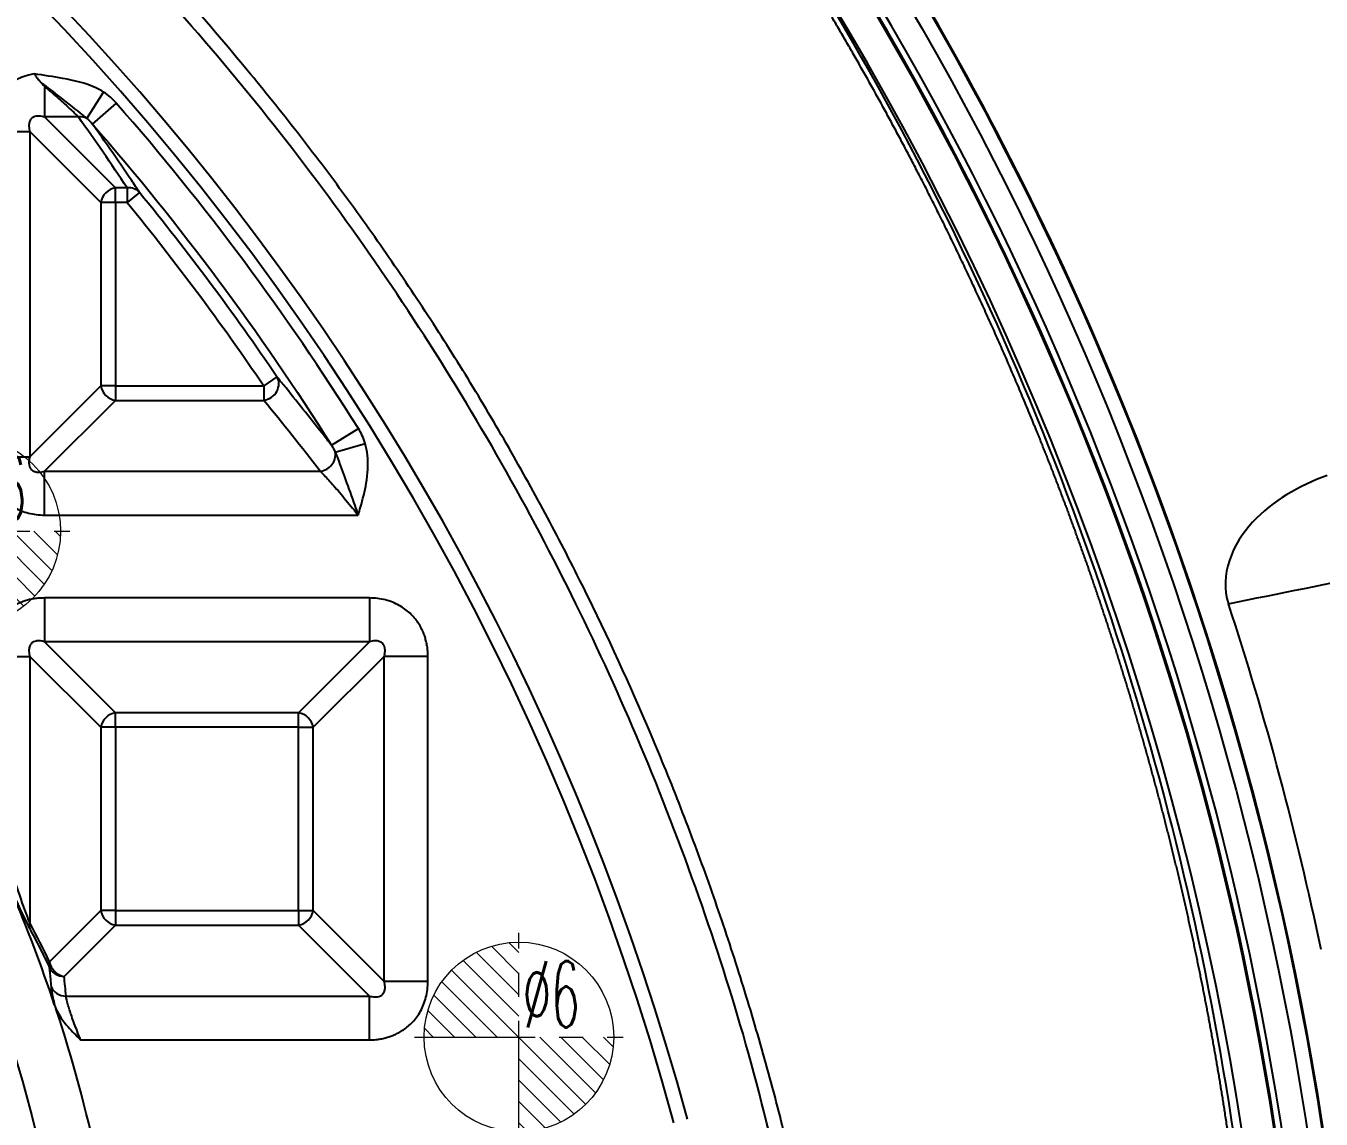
# Model space of a CAD drawing. Header units: millimetres. Extents: x 2595 to 3308, y 1499 to 1823.
# Drawn here: x 3206.41 to 3247.38, y 1684.9 to 1719.47 of the extents above; entities that cross this region are included whole.
import ezdxf
from ezdxf.lldxf.tags import DXFTag

# ---------------------------------------------------------------- set-up
doc = ezdxf.new("R2010")
doc.units = ezdxf.units.MM
doc.linetypes.add('CENTER', pattern=[2, 1.25, -0.25, 0.25, -0.25])
doc.layers.add('5', color=7, linetype='Continuous', true_color=0xffffff)
doc.layers.add('epin', color=13, linetype='Continuous', lineweight=9)
doc.styles.add('TXT05', font='txt.shx', dxfattribs={"width": 0.5, "bigfont": 'gbcbig.shx'})
tags = doc.linetypes.add('DASHED', pattern=[25.72, 12.86, -12.86]).pattern_tags.tags
tags[6:7] = [DXFTag(74, 4), DXFTag(75, 0), DXFTag(340, '0'), DXFTag(46, 0.0), DXFTag(50, 0.0), DXFTag(44, 0.0), DXFTag(45, 0.0)]
tags[4:5] = [DXFTag(74, 4), DXFTag(75, 0), DXFTag(340, '0'), DXFTag(46, 0.0), DXFTag(50, 0.0), DXFTag(44, 0.0), DXFTag(45, 0.0)]

# ---------------------------------------------------------------- blocks, each defined once
blk = doc.blocks.new('epin_ejp_6')
at = {"layer": 'epin'}
h = blk.add_hatch(dxfattribs=at)
h.set_pattern_fill('_ANSI31', color=123, scale=0.15, angle=90, style=0)
h.set_pattern_definition([(135, (-2656.51364, 153.2396), (-0.336759605, -0.336759605), [])])
h.paths.add_polyline_path([(0, 3, 0.414214), (-3, 0), (0, 0)])
h.paths.add_polyline_path([(3, 0), (0, 0), (0, -3, 0.414214)])
at = {"layer": 'epin', "color": 1, "linetype": 'CENTER', "ltscale": 3.048}
for p, q in [((0, -3.3), (0, 3.3)), ((-3.3, 0), (3.3, 0))]:
    blk.add_line(p, q, dxfattribs=at)
at = {"layer": 'epin'}
blk.add_circle((0, 0), 3, dxfattribs=at)
at = {"layer": 'epin', "color": 6, "style": 'TXT05', "width": 0.5}
blk.add_text('%%c6', height=2.1, dxfattribs=at).set_placement((0.12, 0.3))

msp = doc.modelspace()

# ---------------------------------------------------------------- linework, layer by layer
at = {"layer": '5', "color": 7, "linetype": 'Continuous'}
for p, q in [((3206.994, 1717.561), (3206.994, 1716.594)), ((3208.334, 1716.548), (3208.866, 1717.38)), ((3208.512, 1716.371), (3209.268, 1717.033)), ((3206.994, 1716.594), (3209.237, 1714.351)), ((3208.068, 1716.594), (3206.994, 1716.594)), ((3206.532, 1716.132), (3206.532, 1705.85)), ((3206.532, 1716.132), (3208.775, 1713.889)), ((3209.611, 1714.351), (3209.237, 1714.351)), ((3209.237, 1713.889), (3209.237, 1714.351)), ((3209.611, 1714.351), (3209.611, 1713.889)), ((3209.999, 1714.207), (3209.611, 1713.889)), ((3209.237, 1713.889), (3208.775, 1713.889)), ((3208.775, 1713.889), (3208.775, 1708.094)), ((3209.237, 1713.889), (3209.237, 1708.094)), ((3209.611, 1713.889), (3209.237, 1713.889)), ((3206.532, 1705.85), (3208.775, 1708.094)), ((3209.237, 1708.094), (3208.775, 1708.094)), ((3209.237, 1708.094), (3213.93, 1708.094)), ((3209.237, 1708.094), (3209.237, 1707.631)), ((3214.346, 1708.375), (3213.93, 1708.094)), ((3213.93, 1708.094), (3213.93, 1707.631)), ((3206.994, 1705.388), (3209.237, 1707.631)), ((3209.237, 1707.631), (3213.93, 1707.631)), ((3216.073, 1706.209), (3216.923, 1706.743)), ((3216.191, 1705.989), (3217.139, 1706.266)), ((3205.145, 1705.85), (3206.532, 1705.85)), ((3206.994, 1705.388), (3215.718, 1705.388)), ((3206.994, 1704.002), (3216.914, 1704.002)), ((3206.994, 1701.381), (3206.994, 1699.995)), ((3217.276, 1701.381), (3206.994, 1701.381)), ((3206.994, 1699.995), (3209.237, 1697.752)), ((3217.276, 1699.995), (3206.994, 1699.995)), ((3217.276, 1699.995), (3215.032, 1697.752)), ((3206.532, 1699.533), (3208.775, 1697.29)), ((3206.532, 1699.533), (3206.532, 1691.104)), ((3217.738, 1699.533), (3215.494, 1697.29)), ((3219.124, 1699.533), (3217.738, 1699.533)), ((3217.738, 1689.251), (3217.738, 1699.533)), ((3219.124, 1689.251), (3219.124, 1699.533)), ((3215.032, 1697.752), (3209.237, 1697.752)), ((3209.237, 1697.29), (3209.237, 1697.752)), ((3215.032, 1697.29), (3215.032, 1697.752)), ((3209.237, 1697.29), (3208.775, 1697.29)), ((3208.775, 1697.29), (3208.775, 1691.495)), ((3215.032, 1697.29), (3209.237, 1697.29)), ((3209.237, 1697.29), (3209.237, 1691.495)), ((3215.032, 1691.495), (3215.032, 1697.29)), ((3215.032, 1697.29), (3215.494, 1697.29)), ((3215.494, 1691.495), (3215.494, 1697.29)), ((3207.156, 1689.876), (3208.775, 1691.495)), ((3209.237, 1691.495), (3208.775, 1691.495)), ((3209.237, 1691.495), (3209.237, 1691.032)), ((3209.237, 1691.495), (3215.032, 1691.495)), ((3215.032, 1691.495), (3215.032, 1691.032)), ((3215.032, 1691.495), (3215.494, 1691.495)), ((3217.738, 1689.251), (3215.494, 1691.495)), ((3207.618, 1689.413), (3209.237, 1691.032)), ((3209.237, 1691.032), (3215.032, 1691.032)), ((3217.276, 1688.789), (3215.032, 1691.032)), ((3207.676, 1688.789), (3217.276, 1688.789)), ((3217.276, 1687.403), (3217.276, 1688.789)), ((3208.139, 1687.403), (3217.276, 1687.403))]:
    msp.add_line(p, q, dxfattribs=at)
at = {"layer": '5', "color": 7, "linetype": 'Continuous', "extrusion": (0, 0, -1)}
for centre, radius, start, end in [((-3148.002, 1669.494), 100.07, 313.95835, 233.17746), ((-3148.002, 1669.494), 99.038, 101.06, 232.89885), ((-3162.086, 1673.518), 45.957, 90, 180), ((-3148.002, 1663.458), 80.382, 138.83127, 147.8694), ((-3148.002, 1663.458), 79.617, 140.69718, 145.90033)]:
    msp.add_arc(centre, radius, start, end, dxfattribs=at)
at = {"layer": '5', "color": 7, "linetype": 'DASHED'}
for radius, start, end in [(100.573, 306.62661, 226.18317), (100.572, 306.62578, 226.19708)]:
    msp.add_arc((3148.002, 1669.494), radius, start, end, dxfattribs=at)
at = {"layer": '5', "color": 7, "linetype": 'Continuous'}
for centre, radius, start, end in [((3148.002, 1669.494), 100.547, 306.63636, 233.36364), ((3148.002, 1669.494), 99.282, 307.04882, 79.04876), ((3148.002, 1669.494), 99.081, 307.09253, 78.95021), ((3148.002, 1663.458), 81.732, 15.12421, 74.87579), ((3148.002, 1663.458), 82.176, 15.12421, 68.56261), ((3148.002, 1669.494), 98.032, 307.23998, 37.69458), ((3162.086, 1673.518), 45.336, 360, 90), ((3162.086, 1673.518), 45.032, 0, 90), ((3162.086, 1673.518), 44.63, 0, 90), ((3148.002, 1663.458), 81.386, 32.1306, 41.16873), ((3148.002, 1663.458), 80.119, 34.09967, 39.30282), ((3148.002, 1669.494), 101.52, 11.80212, 18.19788), ((3162.086, 1673.518), 47.647, 18.3348, 23.0003), ((3162.086, 1673.518), 47.654, 12.1394, 18.1892)]:
    msp.add_arc(centre, radius, start, end, dxfattribs=at)
for centre, major_axis, ratio, start_param, end_param in [((3208.068, 1716.132), (0.409, 0.292), 0.884248, 0.426143, 1.007189), ((3148.002, 1673.015), (0, -74.576), 0.992534, 2.158286, 2.194879), ((3209.237, 1713.889), (0.356, 0.356), 0.854588, 0.863645, 2.277948), ((3209.611, 1713.889), (0.42, 0.277), 0.889007, 0.114547, 1.03955), ((3209.237, 1708.094), (-0.356, 0.356), 0.854588, 0.863645, 2.277948), ((3213.93, 1708.094), (0.388, 0.32), 0.873673, 4.088235, 6.175403), ((3148.002, 1652.464), (0, -86.346), 0.992534, 2.230563, 2.26388), ((3215.718, 1705.85), (0.399, 0.307), 0.879061, 4.117387, 5.866252), ((3209.237, 1697.29), (0.356, 0.356), 0.854588, 0.863645, 2.277948), ((3215.032, 1697.29), (0.356, -0.356), 0.854588, 0.863645, 2.277948), ((3209.237, 1691.495), (-0.356, 0.356), 0.854588, 0.863645, 2.277948), ((3215.032, 1691.495), (-0.356, -0.356), 0.854588, 0.863645, 2.277948), ((3206.994, 1691.104), (0.444, 0.236), 0.737394, 2.517371, 2.986217), ((3171.314, 1673.518), (39.614, 0), 0.969622, 0.439925, 0.475584), ((3207.618, 1689.876), (0.453, 0.22), 0.712807, 2.54372, 2.991998), ((3207.618, 1689.876), (0.501, 0.05), 0.918067, 3.408426, 4.62143), ((3207.618, 1689.876), (0.356, -0.356), 0.854588, 4.005238, 5.41954), ((3162.086, 1684.602), (0, -47.204), 0.969622, 1.659616, 1.672902), ((3207.676, 1689.251), (0.501, 0.043), 0.91824, 3.408702, 4.633263)]:
    msp.add_ellipse(centre, major_axis=major_axis, ratio=ratio, start_param=start_param, end_param=end_param, dxfattribs=at)
for points, degree, knots in [([(3230.886, 1682.375), (3230.774, 1682.868), (3230.587, 1683.69), (3230.181, 1685.324), (3229.655, 1687.273), (3228.925, 1689.69), (3228.123, 1692.085), (3227.25, 1694.456), (3225.992, 1697.581), (3224.595, 1700.649), (3223.064, 1703.65), (3221.848, 1705.867), (3220.567, 1708.046), (3219.221, 1710.187), (3217.813, 1712.287), (3216.342, 1714.344), (3214.81, 1716.357), (3213.042, 1718.542), (3211.383, 1720.453), (3209.858, 1722.106), (3208.301, 1723.729), (3206.696, 1725.305), (3205.045, 1726.833), (3203.363, 1728.328), (3201.206, 1730.133), (3198.533, 1732.195), (3195.779, 1734.149), (3193.085, 1735.905), (3190.465, 1737.478), (3188.215, 1738.726), (3186.217, 1739.762), (3184.485, 1740.61), (3182.734, 1741.421), (3181.551, 1741.928), (3180.959, 1742.182)], 3, [0, 0, 0, 0, 0.018742, 0.031225, 0.062408, 0.093591, 0.124793, 0.156008, 0.187226, 0.249657, 0.280882, 0.312113, 0.343347, 0.374585, 0.405827, 0.437072, 0.46832, 0.499572, 0.541246, 0.562086, 0.582927, 0.624613, 0.645459, 0.666306, 0.708004, 0.749705, 0.79141, 0.833124, 0.868888, 0.904646, 0.928473, 0.952296, 0.976132, 1, 1, 1, 1]), ([(3230.453, 1682.282), (3230.048, 1683.96), (3229.263, 1687.217), (3227.705, 1692.041), (3225.917, 1696.684), (3223.134, 1702.783), (3219.007, 1710.051), (3213.023, 1718.163), (3207.254, 1724.297), (3202.234, 1728.756), (3198.519, 1731.681), (3194.927, 1734.206), (3191.489, 1736.384), (3187.982, 1738.373), (3184.423, 1740.188), (3181.996, 1741.25), (3180.788, 1741.778)], 3, [0, 0, 0, 0, 0.06434, 0.124807, 0.188791, 0.249681, 0.374568, 0.499516, 0.624521, 0.687626, 0.749634, 0.800654, 0.851201, 0.901275, 0.950875, 1, 1, 1, 1]), ([(3245.435, 1666.511), (3245.484, 1667.848), (3245.509, 1670.508), (3245.462, 1673.157), (3245.343, 1675.798), (3245.165, 1678.245), (3245.056, 1679.374), (3244.912, 1680.876), (3244.721, 1682.378), (3244.554, 1683.687), (3244.352, 1684.992), (3244.151, 1686.293), (3243.916, 1687.583), (3243.682, 1688.872), (3243.415, 1690.144), (3243.15, 1691.406), (3242.849, 1692.667), (3242.554, 1693.908), (3242.225, 1695.145), (3241.9, 1696.363), (3241.545, 1697.573), (3241.195, 1698.765), (3240.815, 1699.946), (3240.441, 1701.109), (3240.039, 1702.259), (3239.258, 1704.493), (3238.368, 1706.69), (3237.516, 1708.794), (3236.566, 1710.858), (3235.658, 1712.831), (3234.665, 1714.757), (3233.717, 1716.596), (3232.689, 1718.397), (3232.194, 1719.265), (3231.68, 1720.125), (3231.177, 1720.966), (3230.66, 1721.794), (3229.656, 1723.399), (3228.591, 1724.963), (3228.148, 1725.613), (3227.694, 1726.257), (3227.102, 1727.097), (3226.491, 1727.925), (3224.46, 1730.682), (3222.246, 1733.283)], 2, [0, 0, 0, 0.03125, 0.0625, 0.09375, 0.125, 0.151786, 0.151786, 0.1875, 0.1875, 0.21875, 0.21875, 0.25, 0.25, 0.28125, 0.28125, 0.3125, 0.3125, 0.34375, 0.34375, 0.375, 0.375, 0.40625, 0.40625, 0.4375, 0.4375, 0.5, 0.5, 0.5625, 0.5625, 0.625, 0.625, 0.6875, 0.6875, 0.71875, 0.71875, 0.75, 0.75, 0.8125, 0.8125, 0.839286, 0.839286, 0.875, 0.875, 1, 1, 1]), ([(3245.609, 1666.504), (3246.02, 1677.727), (3244.477, 1689.019), (3237.663, 1710.419), (3232.394, 1720.521), (3225.573, 1729.436)], 3, [0, 0, 0, 0, 0.5, 0.5, 1, 1, 1, 1]), ([(3206.573, 1717.937), (3206.545, 1717.931), (3206.471, 1717.914), (3206.35, 1717.878), (3206.209, 1717.824), (3206.063, 1717.753), (3205.915, 1717.662), (3205.768, 1717.55), (3205.625, 1717.414), (3205.492, 1717.253), (3205.374, 1717.068), (3205.276, 1716.86), (3205.202, 1716.632), (3205.154, 1716.387), (3205.148, 1716.218), (3205.145, 1716.132)], 3, [0, 0, 0, 0, 0.034827, 0.091187, 0.151336, 0.216003, 0.285346, 0.359479, 0.438284, 0.521723, 0.609535, 0.701524, 0.797099, 0.896055, 1, 1, 1, 1]), ([(3206.669, 1717.955), (3206.678, 1717.943), (3206.695, 1717.918), (3206.721, 1717.883), (3206.747, 1717.847), (3206.783, 1717.8), (3206.829, 1717.743), (3206.869, 1717.7), (3206.888, 1717.678)], 3, [0, 0, 0, 0, 0.124975, 0.249983, 0.37501, 0.500029, 0.749866, 1, 1, 1, 1]), ([(3208.866, 1717.38), (3208.787, 1717.43), (3208.705, 1717.474), (3208.293, 1717.668), (3207.933, 1717.749), (3207.275, 1717.87), (3206.972, 1717.913), (3206.669, 1717.955)], 3, [0, 0, 0, 0, 0.121065, 0.121065, 0.5988, 0.5988, 1, 1, 1, 1]), ([(3206.888, 1717.678), (3206.92, 1717.645), (3206.951, 1717.611), (3206.985, 1717.571), (3206.99, 1717.566), (3206.994, 1717.561)], 3, [0, 0, 0, 0, 0.871487, 0.871487, 1, 1, 1, 1]), ([(3206.888, 1717.678), (3207.087, 1717.529), (3207.282, 1717.378), (3207.469, 1717.232), (3207.736, 1717.023), (3207.985, 1716.827), (3208.254, 1716.614), (3208.294, 1716.582), (3208.334, 1716.548)], 3, [0, 0, 0, 0, 0.370448, 0.370448, 0.370448, 0.905666, 0.905666, 1, 1, 1, 1]), ([(3206.994, 1717.561), (3207.151, 1717.429), (3207.305, 1717.297), (3207.578, 1717.057), (3207.702, 1716.946), (3207.913, 1716.749), (3208.005, 1716.66), (3208.068, 1716.594)], 3, [0, 0, 0, 0, 0.361661, 0.361661, 0.686244, 0.686244, 1, 1, 1, 1]), ([(3206.994, 1716.594), (3206.97, 1716.6), (3206.915, 1716.615), (3206.842, 1716.624), (3206.78, 1716.623), (3206.722, 1716.617), (3206.648, 1716.596), (3206.579, 1716.546), (3206.539, 1716.489), (3206.517, 1716.434), (3206.504, 1716.371), (3206.5, 1716.265), (3206.519, 1716.187), (3206.532, 1716.132)], 3, [0, 0, 0, 0, 0.093419, 0.212052, 0.262993, 0.313654, 0.413883, 0.514736, 0.570157, 0.632578, 0.705029, 0.789605, 1, 1, 1, 1]), ([(3209.999, 1714.207), (3209.914, 1714.335), (3209.829, 1714.464), (3209.397, 1715.107), (3209.044, 1715.62), (3208.625, 1716.212), (3208.568, 1716.292), (3208.512, 1716.371)], 3, [0, 0, 0, 0, 0.177883, 0.177883, 0.889444, 0.889444, 1, 1, 1, 1]), ([(3216.073, 1706.209), (3215.998, 1706.305), (3215.923, 1706.402), (3215.452, 1707.008), (3215.048, 1707.515), (3214.539, 1708.14), (3214.443, 1708.258), (3214.346, 1708.375)], 3, [0, 0, 0, 0, 0.133497, 0.133497, 0.836579, 0.836579, 1, 1, 1, 1]), ([(3216.191, 1705.989), (3216.22, 1705.924), (3216.246, 1705.858), (3216.35, 1705.58), (3216.429, 1705.357), (3216.609, 1704.863), (3216.709, 1704.588), (3216.842, 1704.21), (3216.877, 1704.111), (3216.912, 1704.008), (3216.913, 1704.005), (3216.914, 1704.002)], 3, [0, 0, 0, 0, 0.111593, 0.111593, 0.470298, 0.470298, 0.859345, 0.859345, 0.995811, 0.995811, 1, 1, 1, 1]), ([(3216.914, 1704.002), (3216.915, 1704.004), (3216.916, 1704.007), (3216.943, 1704.091), (3216.968, 1704.172), (3217.065, 1704.502), (3217.129, 1704.754), (3217.221, 1705.3), (3217.244, 1705.601), (3217.198, 1706.02), (3217.174, 1706.145), (3217.139, 1706.266)], 3, [0, 0, 0, 0, 0.003355, 0.003355, 0.114401, 0.114401, 0.450154, 0.450154, 0.836453, 0.836453, 1, 1, 1, 1]), ([(3205.145, 1705.85), (3205.147, 1705.779), (3205.151, 1705.66), (3205.175, 1705.491), (3205.206, 1705.348), (3205.248, 1705.206), (3205.302, 1705.065), (3205.373, 1704.92), (3205.464, 1704.772), (3205.576, 1704.624), (3205.712, 1704.481), (3205.873, 1704.348), (3206.058, 1704.23), (3206.266, 1704.132), (3206.494, 1704.059), (3206.738, 1704.011), (3206.907, 1704.005), (3206.994, 1704.002)], 3, [0, 0, 0, 0, 0.072851, 0.122845, 0.174858, 0.223041, 0.274463, 0.329748, 0.38903, 0.452408, 0.51978, 0.591113, 0.666185, 0.744828, 0.826536, 0.911136, 1, 1, 1, 1]), ([(3206.532, 1705.85), (3206.526, 1705.826), (3206.511, 1705.771), (3206.502, 1705.698), (3206.503, 1705.636), (3206.509, 1705.578), (3206.53, 1705.504), (3206.58, 1705.436), (3206.637, 1705.396), (3206.691, 1705.373), (3206.755, 1705.36), (3206.861, 1705.356), (3206.938, 1705.375), (3206.994, 1705.388)], 3, [0, 0, 0, 0, 0.093419, 0.212052, 0.262993, 0.313654, 0.413883, 0.514736, 0.570157, 0.632578, 0.705029, 0.789605, 1, 1, 1, 1]), ([(3215.718, 1705.388), (3215.79, 1705.318), (3215.884, 1705.22), (3216.09, 1704.994), (3216.205, 1704.863), (3216.46, 1704.565), (3216.602, 1704.393), (3216.8, 1704.146), (3216.858, 1704.074), (3216.914, 1704.002)], 3, [0, 0, 0, 0, 0.273201, 0.273201, 0.551906, 0.551906, 0.871174, 0.871174, 1, 1, 1, 1]), ([(3247.564, 1705.253), (3246.678, 1704.934), (3245.851, 1704.462), (3244.57, 1703.093), (3244.147, 1702.103), (3244.444, 1701.198)], 3, [0, 0, 0, 0, 0.5, 0.5, 1, 1, 1, 1]), ([(3244.444, 1701.198), (3246.051, 1701.523), (3247.657, 1701.848), (3250.565, 1702.436), (3251.868, 1702.699), (3253.17, 1702.962)], 3, [0, 0, 0, 0, 0.5522, 0.5522, 1, 1, 1, 1]), ([(3206.994, 1701.381), (3206.923, 1701.379), (3206.803, 1701.376), (3206.635, 1701.352), (3206.491, 1701.321), (3206.35, 1701.279), (3206.209, 1701.224), (3206.063, 1701.154), (3205.915, 1701.063), (3205.768, 1700.951), (3205.625, 1700.815), (3205.492, 1700.654), (3205.374, 1700.469), (3205.276, 1700.261), (3205.202, 1700.033), (3205.154, 1699.788), (3205.148, 1699.619), (3205.145, 1699.533)], 3, [0, 0, 0, 0, 0.072851, 0.122845, 0.174858, 0.223041, 0.274463, 0.329748, 0.38903, 0.452408, 0.51978, 0.591113, 0.666185, 0.744828, 0.826536, 0.911136, 1, 1, 1, 1]), ([(3219.124, 1699.533), (3219.122, 1699.604), (3219.119, 1699.723), (3219.095, 1699.892), (3219.064, 1700.035), (3219.022, 1700.177), (3218.967, 1700.318), (3218.896, 1700.463), (3218.806, 1700.612), (3218.694, 1700.759), (3218.557, 1700.902), (3218.397, 1701.035), (3218.211, 1701.153), (3218.003, 1701.251), (3217.776, 1701.325), (3217.531, 1701.373), (3217.362, 1701.378), (3217.276, 1701.381)], 3, [0, 0, 0, 0, 0.072851, 0.122845, 0.174858, 0.223041, 0.274463, 0.329748, 0.38903, 0.452408, 0.51978, 0.591113, 0.666185, 0.744828, 0.826536, 0.911136, 1, 1, 1, 1]), ([(3206.994, 1699.995), (3206.97, 1700.001), (3206.915, 1700.016), (3206.842, 1700.025), (3206.78, 1700.024), (3206.722, 1700.018), (3206.648, 1699.997), (3206.579, 1699.947), (3206.539, 1699.89), (3206.517, 1699.835), (3206.504, 1699.772), (3206.5, 1699.666), (3206.519, 1699.588), (3206.532, 1699.533)], 3, [0, 0, 0, 0, 0.093419, 0.212052, 0.262993, 0.313654, 0.413883, 0.514736, 0.570157, 0.632578, 0.705029, 0.789605, 1, 1, 1, 1]), ([(3217.738, 1699.533), (3217.744, 1699.557), (3217.759, 1699.612), (3217.767, 1699.685), (3217.767, 1699.747), (3217.761, 1699.805), (3217.74, 1699.879), (3217.69, 1699.948), (3217.633, 1699.988), (3217.578, 1700.01), (3217.514, 1700.023), (3217.409, 1700.027), (3217.331, 1700.008), (3217.276, 1699.995)], 3, [0, 0, 0, 0, 0.093419, 0.212052, 0.262993, 0.313654, 0.413883, 0.514736, 0.570157, 0.632578, 0.705029, 0.789605, 1, 1, 1, 1]), ([(3206.532, 1691.104), (3206.33, 1691.612), (3206.1, 1692.307), (3205.637, 1693.617), (3205.396, 1694.284), (3205.148, 1694.948)], 3, [0, 0, 0, 0, 0.5, 0.5, 1, 1, 1, 1]), ([(3205.945, 1692.135), (3206.039, 1691.935), (3206.131, 1691.738), (3206.329, 1691.319), (3206.437, 1691.092), (3206.528, 1690.922)], 3, [0, 0, 0, 0, 0.44575, 0.44575, 1, 1, 1, 1]), ([(3206.528, 1690.922), (3206.634, 1690.723), (3206.739, 1690.521), (3206.946, 1690.116), (3207.047, 1689.913), (3207.148, 1689.706)], 3, [0, 0, 0, 0, 0.504817, 0.504817, 1, 1, 1, 1]), ([(3207.148, 1689.706), (3207.16, 1689.575), (3207.172, 1689.444), (3207.191, 1689.238), (3207.197, 1689.163), (3207.203, 1689.088)], 3, [0, 0, 0, 0, 0.636749, 0.636749, 1, 1, 1, 1]), ([(3217.276, 1687.403), (3217.346, 1687.405), (3217.466, 1687.408), (3217.635, 1687.432), (3217.778, 1687.463), (3217.92, 1687.505), (3218.061, 1687.56), (3218.206, 1687.631), (3218.354, 1687.721), (3218.502, 1687.833), (3218.645, 1687.969), (3218.778, 1688.13), (3218.896, 1688.315), (3218.994, 1688.523), (3219.067, 1688.751), (3219.115, 1688.996), (3219.121, 1689.165), (3219.124, 1689.251)], 3, [0, 0, 0, 0, 0.072851, 0.122845, 0.174858, 0.223041, 0.274463, 0.329748, 0.38903, 0.452408, 0.51978, 0.591113, 0.666185, 0.744828, 0.826536, 0.911136, 1, 1, 1, 1]), ([(3217.276, 1688.789), (3217.3, 1688.783), (3217.355, 1688.768), (3217.427, 1688.76), (3217.49, 1688.76), (3217.548, 1688.766), (3217.622, 1688.787), (3217.69, 1688.837), (3217.73, 1688.894), (3217.753, 1688.949), (3217.766, 1689.013), (3217.77, 1689.118), (3217.751, 1689.196), (3217.738, 1689.251)], 3, [0, 0, 0, 0, 0.093419, 0.212052, 0.262993, 0.313654, 0.413883, 0.514736, 0.570157, 0.632578, 0.705029, 0.789605, 1, 1, 1, 1]), ([(3207.203, 1689.088), (3207.211, 1689.003), (3207.231, 1688.883), (3207.276, 1688.668), (3207.294, 1688.589), (3207.314, 1688.506)], 3, [0, 0, 0, 0, 0.667872, 0.667872, 1, 1, 1, 1]), ([(3208.139, 1687.403), (3208.101, 1687.499), (3208.063, 1687.595), (3207.965, 1687.849), (3207.906, 1688.006), (3207.808, 1688.288), (3207.766, 1688.417), (3207.704, 1688.633), (3207.684, 1688.724), (3207.676, 1688.789)], 3, [0, 0, 0, 0, 0.169095, 0.169095, 0.454699, 0.454699, 0.72836, 0.72836, 1, 1, 1, 1]), ([(3207.359, 1688.393), (3207.451, 1688.183), (3207.59, 1687.992), (3207.865, 1687.676), (3207.999, 1687.542), (3208.135, 1687.407), (3208.137, 1687.405), (3208.139, 1687.403)], 3, [0, 0, 0, 0, 0.546498, 0.546498, 0.99348, 0.99348, 1, 1, 1, 1])]:
    msp.add_open_spline(points, degree=degree, knots=knots, dxfattribs=at)
for points in [[(3206.669, 1717.955), (3206.637, 1717.949), (3206.605, 1717.943), (3206.573, 1717.937)], [(3209.268, 1717.033), (3209.151, 1717.166), (3209.015, 1717.284), (3208.866, 1717.38)], [(3208.334, 1716.548), (3208.4, 1716.495), (3208.459, 1716.435), (3208.512, 1716.371)], [(3205.145, 1716.132), (3205.699, 1716.132), (3206.313, 1716.132), (3206.532, 1716.132)], [(3217.139, 1706.266), (3217.09, 1706.434), (3217.016, 1706.595), (3216.923, 1706.743)], [(3216.073, 1706.209), (3216.119, 1706.14), (3216.159, 1706.066), (3216.191, 1705.989)], [(3206.994, 1704.002), (3206.994, 1704.555), (3206.994, 1705.17), (3206.994, 1705.388)], [(3217.276, 1701.381), (3217.276, 1700.828), (3217.276, 1700.213), (3217.276, 1699.995)], [(3205.145, 1699.533), (3205.699, 1699.533), (3206.313, 1699.533), (3206.532, 1699.533)], [(3219.124, 1689.251), (3218.571, 1689.251), (3217.956, 1689.251), (3217.738, 1689.251)], [(3207.314, 1688.506), (3207.327, 1688.467), (3207.342, 1688.429), (3207.359, 1688.393)]]:
    msp.add_open_spline(points, degree=3, dxfattribs=at)

# ---------------------------------------------------------------- block references
at = {"layer": 'epin'}
for p in [(3204.502, 1703.494), (3222.002, 1687.494)]:
    msp.add_blockref('epin_ejp_6', p, dxfattribs=at)

doc.saveas('drawing.dxf')
